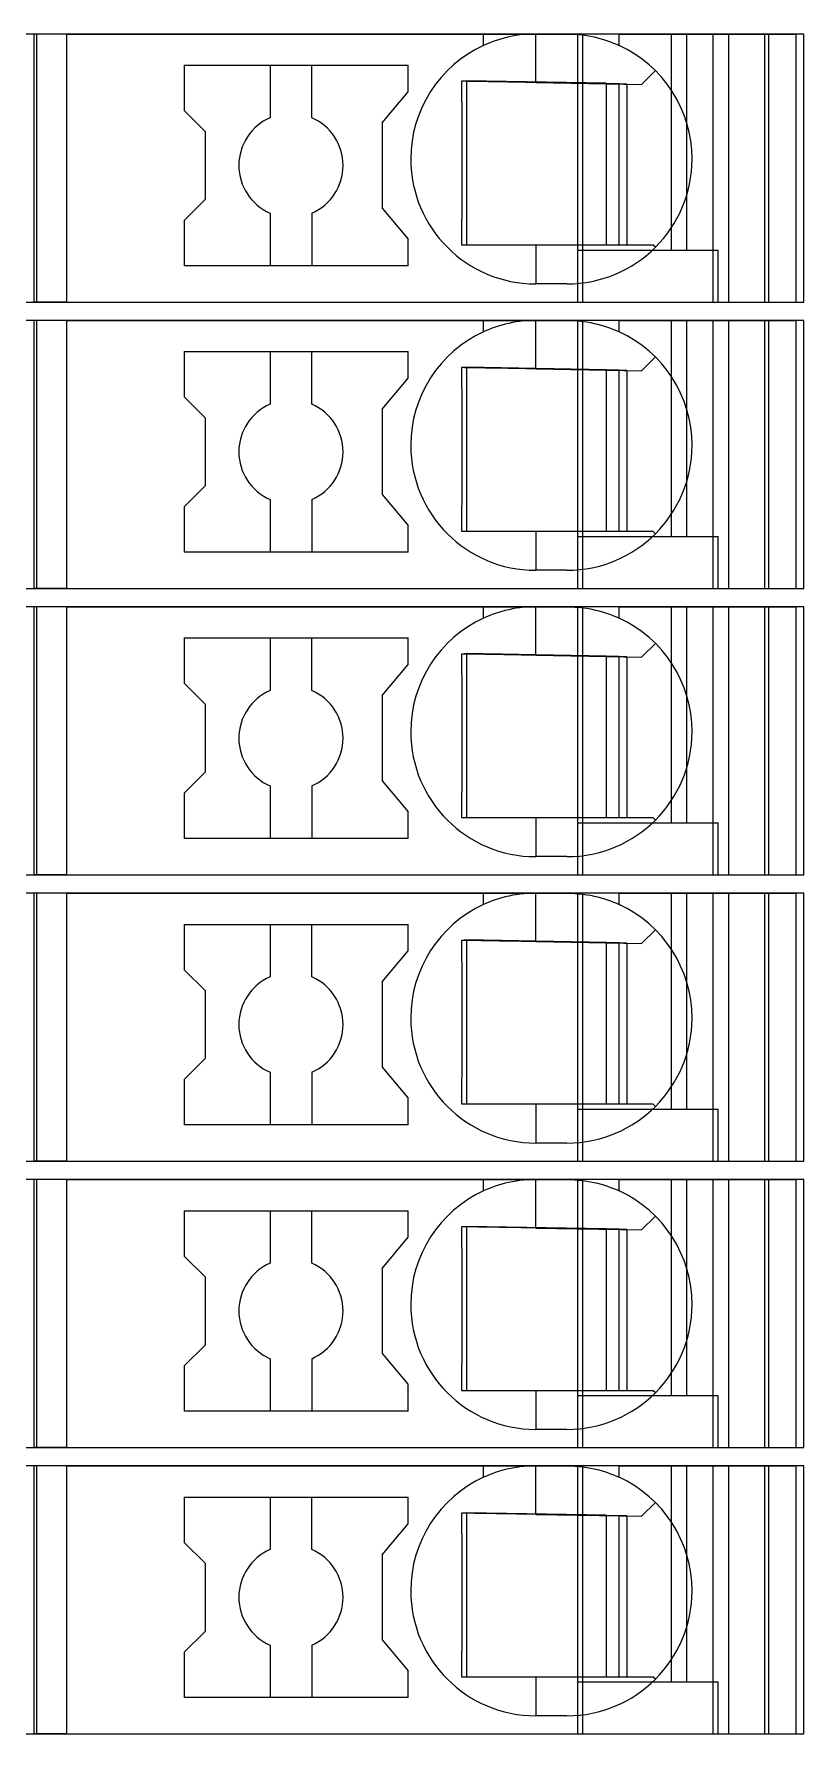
# Model space of a CAD drawing. Header units: millimetres. Extents: x 0 to 1680, y 0 to 1188.
# Drawn here: x 894.37 to 909.15, y 335.85 to 368.5 of the extents above; entities that cross this region are included whole.
import ezdxf
from ezdxf.enums import TextEntityAlignment as Align

# ---------------------------------------------------------------- set-up
doc = ezdxf.new("R2010")
doc.units = ezdxf.units.MM
for name, color, linetype, lineweight in [('EPLAN309', 5, 'Continuous', 5), ('EPLAN493', 5, 'Continuous', 5), ('MAIN-1', 7, 'Continuous', 5), ('MAIN-2', 7, 'Continuous', 5)]:
    doc.layers.add(name, color=color, linetype=linetype, lineweight=lineweight)
doc.styles.add('Tahoma', font='')
doc.styles.get('Tahoma').set_extended_font_data('Tahoma')

# ---------------------------------------------------------------- blocks, each defined once
blk = doc.blocks.new('EPLSYM_LibrarySPECIAL_Symbol12_Variant0_Placement8_6')
at = {"layer": 'EPLAN309', "lineweight": 13, "ltscale": 16}
blk.add_lwpolyline([(0, -5.15), (68.15, -5.15), (68.15, 0), (0, 0)], close=True, dxfattribs=at)
at = {"layer": 'EPLAN493', "color": 5, "style": 'Tahoma'}
blk.add_attdef('17_20450', text='', height=2.3478, dxfattribs=at).set_placement((0, -21.83478), align=Align.MIDDLE_RIGHT)
blk = doc.blocks.new('EPLSYM_LibrarySPECIAL_Symbol12_Variant0_Placement8_7')
at = {"layer": 'EPLAN309', "lineweight": 13, "ltscale": 16}
blk.add_lwpolyline([(0, -5.15), (68.15, -5.15), (68.15, 0), (0, 0)], close=True, dxfattribs=at)
at = {"layer": 'EPLAN493', "color": 5, "style": 'Tahoma'}
blk.add_attdef('17_20450', text='', height=2.3478, dxfattribs=at).set_placement((0, -21.83478), align=Align.MIDDLE_RIGHT)
blk = doc.blocks.new('EPLSYM_LibrarySPECIAL_Symbol12_Variant0_Placement8_8')
at = {"layer": 'EPLAN309', "lineweight": 13, "ltscale": 16}
blk.add_lwpolyline([(0, -5.15), (68.15, -5.15), (68.15, 0), (0, 0)], close=True, dxfattribs=at)
at = {"layer": 'EPLAN493', "color": 5, "style": 'Tahoma'}
blk.add_attdef('17_20450', text='', height=2.3478, dxfattribs=at).set_placement((0, -21.83478), align=Align.MIDDLE_RIGHT)
blk = doc.blocks.new('EPLSYM_LibrarySPECIAL_Symbol12_Variant0_Placement8_9')
at = {"layer": 'EPLAN309', "lineweight": 13, "ltscale": 16}
blk.add_lwpolyline([(0, -5.15), (68.15, -5.15), (68.15, 0), (0, 0)], close=True, dxfattribs=at)
at = {"layer": 'EPLAN493', "color": 5, "style": 'Tahoma'}
blk.add_attdef('17_20450', text='', height=2.3478, dxfattribs=at).set_placement((0, -21.83478), align=Align.MIDDLE_RIGHT)
blk = doc.blocks.new('EPLSYM_LibrarySPECIAL_Symbol12_Variant0_Placement8_10')
at = {"layer": 'EPLAN309', "lineweight": 13, "ltscale": 16}
blk.add_lwpolyline([(0, -5.15), (68.15, -5.15), (68.15, 0), (0, 0)], close=True, dxfattribs=at)
at = {"layer": 'EPLAN493', "color": 5, "style": 'Tahoma'}
blk.add_attdef('17_20450', text='', height=2.3478, dxfattribs=at).set_placement((0, -21.83478), align=Align.MIDDLE_RIGHT)
blk = doc.blocks.new('EPLSYM_LibrarySPECIAL_Symbol12_Variant0_Placement8_11')
at = {"layer": 'EPLAN309', "lineweight": 13, "ltscale": 16}
blk.add_lwpolyline([(0, -5.15), (68.15, -5.15), (68.15, 0), (0, 0)], close=True, dxfattribs=at)
at = {"layer": 'EPLAN493', "color": 5, "style": 'Tahoma'}
blk.add_attdef('17_20450', text='', height=2.3478, dxfattribs=at).set_placement((0, -21.83478), align=Align.MIDDLE_RIGHT)

msp = doc.modelspace()

# ---------------------------------------------------------------- linework, layer by layer
at = {"layer": 'MAIN-1'}
for p, q in [((895, 368.5), (894.367, 368.5)), ((894.367, 363.35), (894.367, 368.5)), ((895, 368.5), (903, 368.5)), ((895, 363.35), (895, 368.5)), ((903, 368.5), (904, 368.5)), ((903, 368.282), (903, 368.5)), ((903.052, 368.305), (903, 368.282)), ((903.106, 368.327), (903.052, 368.305)), ((903.163, 368.349), (903.106, 368.327)), ((903.222, 368.37), (903.163, 368.349)), ((903.283, 368.39), (903.222, 368.37)), ((903.347, 368.409), (903.283, 368.39)), ((903.413, 368.427), (903.347, 368.409)), ((903.481, 368.443), (903.413, 368.427)), ((903.551, 368.458), (903.481, 368.443)), ((903.622, 368.47), (903.551, 368.458)), ((903.696, 368.481), (903.622, 368.47)), ((903.771, 368.489), (903.696, 368.481)), ((903.847, 368.495), (903.771, 368.489)), ((903.923, 368.499), (903.847, 368.495)), ((904, 368.5), (903.923, 368.499)), ((904, 367.568), (904, 368.5)), ((904, 368.5), (904.6, 368.5)), ((904.6, 368.5), (904.677, 368.499)), ((905.6, 368.5), (904.6, 368.5)), ((904.677, 368.499), (904.753, 368.495)), ((904.753, 368.495), (904.829, 368.489)), ((904.829, 368.489), (904.904, 368.481)), ((904.904, 368.481), (904.978, 368.47)), ((904.978, 368.47), (905.049, 368.458)), ((905.049, 368.458), (905.119, 368.443)), ((905.119, 368.443), (905.187, 368.427)), ((905.187, 368.427), (905.253, 368.409)), ((905.253, 368.409), (905.317, 368.39)), ((905.317, 368.39), (905.378, 368.37)), ((905.378, 368.37), (905.437, 368.349)), ((905.437, 368.349), (905.494, 368.327)), ((905.494, 368.327), (905.548, 368.305)), ((905.548, 368.305), (905.6, 368.282)), ((905.6, 368.5), (909, 368.5)), ((905.6, 368.282), (905.6, 368.5)), ((909, 363.35), (909, 368.5)), ((897.25, 367.9), (897.25, 367.029)), ((897.25, 367.9), (901.55, 367.9)), ((898.9, 367.9), (898.9, 366.892)), ((899.7, 366.892), (899.7, 367.9)), ((901.55, 367.389), (901.55, 367.9)), ((906.033, 367.533), (906.297, 367.797)), ((901.05, 366.793), (901.55, 367.389)), ((902.574, 367.592), (902.574, 367.522)), ((902.635, 367.591), (902.574, 367.592)), ((902.574, 367.522), (902.575, 367.45)), ((902.575, 367.45), (902.576, 367.377)), ((902.576, 367.377), (902.577, 367.303)), ((902.696, 367.59), (902.635, 367.591)), ((902.671, 367.591), (902.671, 364.45)), ((902.759, 367.589), (902.696, 367.59)), ((902.822, 367.588), (902.759, 367.589)), ((902.887, 367.587), (902.822, 367.588)), ((902.953, 367.586), (902.887, 367.587)), ((903.021, 367.585), (902.953, 367.586)), ((903.09, 367.584), (903.021, 367.585)), ((903.16, 367.582), (903.09, 367.584)), ((903.233, 367.581), (903.16, 367.582)), ((903.307, 367.58), (903.233, 367.581)), ((903.385, 367.579), (903.307, 367.58)), ((903.464, 367.577), (903.385, 367.579)), ((903.547, 367.576), (903.464, 367.577)), ((903.632, 367.575), (903.547, 367.576)), ((903.72, 367.573), (903.632, 367.575)), ((903.812, 367.571), (903.72, 367.573)), ((903.905, 367.57), (903.812, 367.571)), ((904, 367.568), (903.905, 367.57)), ((904, 367.568), (906.033, 367.533)), ((905.35, 367.545), (905.35, 364.45)), ((905.6, 364.45), (905.6, 367.54)), ((905.75, 367.538), (905.75, 364.45)), ((897.65, 366.629), (897.25, 367.029)), ((902.577, 367.303), (902.577, 367.227)), ((902.577, 367.227), (902.578, 367.149)), ((902.578, 367.149), (902.579, 367.07)), ((902.579, 367.07), (902.58, 366.988)), ((902.58, 366.988), (902.58, 366.904)), ((901.05, 366.793), (901.05, 365.157)), ((902.58, 366.904), (902.581, 366.817)), ((902.581, 366.817), (902.581, 366.726)), ((902.581, 366.726), (902.582, 366.632)), ((897.65, 366.629), (897.65, 365.321)), ((902.582, 366.632), (902.582, 366.534)), ((902.582, 366.534), (902.583, 366.431)), ((902.583, 366.431), (902.583, 366.324)), ((902.583, 366.324), (902.583, 366.213)), ((902.583, 366.213), (902.583, 366.1)), ((902.583, 366.1), (902.583, 365.979)), ((902.583, 365.747), (902.582, 365.638)), ((902.583, 365.979), (902.583, 365.861)), ((902.583, 365.861), (902.583, 365.747)), ((902.582, 365.534), (902.581, 365.434)), ((902.581, 365.434), (902.581, 365.339)), ((902.582, 365.638), (902.582, 365.534)), ((897.65, 365.321), (897.25, 364.921)), ((898.9, 365.058), (898.9, 364.05)), ((899.7, 365.058), (899.7, 364.05)), ((901.05, 365.157), (901.55, 364.561)), ((902.579, 365.159), (902.578, 365.073)), ((902.578, 365.073), (902.578, 364.99)), ((902.58, 365.248), (902.579, 365.159)), ((902.581, 365.339), (902.58, 365.248)), ((897.25, 364.921), (897.25, 364.05)), ((902.575, 364.75), (902.574, 364.674)), ((902.576, 364.829), (902.575, 364.75)), ((902.577, 364.908), (902.576, 364.829)), ((902.578, 364.99), (902.577, 364.908)), ((901.55, 364.05), (901.55, 364.561)), ((902.573, 364.524), (902.572, 364.45)), ((902.572, 364.45), (902.633, 364.45)), ((902.574, 364.598), (902.573, 364.524)), ((902.574, 364.674), (902.574, 364.598)), ((902.633, 364.45), (902.695, 364.45)), ((902.695, 364.45), (902.759, 364.45)), ((902.759, 364.45), (902.823, 364.45)), ((902.823, 364.45), (902.889, 364.45)), ((902.889, 364.45), (902.955, 364.45)), ((902.955, 364.45), (903.024, 364.45)), ((903.024, 364.45), (903.093, 364.45)), ((903.093, 364.45), (903.165, 364.45)), ((903.165, 364.45), (903.239, 364.45)), ((903.239, 364.45), (903.314, 364.45)), ((903.314, 364.45), (903.392, 364.45)), ((903.392, 364.45), (903.472, 364.45)), ((903.472, 364.45), (903.555, 364.45)), ((903.555, 364.45), (903.64, 364.45)), ((903.64, 364.45), (903.727, 364.45)), ((903.727, 364.45), (903.817, 364.45)), ((903.817, 364.45), (903.908, 364.45)), ((903.908, 364.45), (904, 364.45)), ((904, 364.45), (904, 363.7)), ((904, 364.45), (906.25, 364.45)), ((906.297, 364.403), (906.25, 364.45)), ((901.55, 364.05), (897.25, 364.05)), ((904.6, 363.7), (904, 363.7)), ((895, 363.35), (894.367, 363.35)), ((895, 363.35), (909, 363.35)), ((907.5, 363.35), (907.5, 363.35)), ((895, 363), (894.367, 363)), ((894.367, 357.85), (894.367, 363)), ((895, 363), (903, 363)), ((895, 357.85), (895, 363)), ((903, 363), (904, 363)), ((903, 362.782), (903, 363)), ((903.052, 362.805), (903, 362.782)), ((903.106, 362.827), (903.052, 362.805)), ((903.163, 362.849), (903.106, 362.827)), ((903.222, 362.87), (903.163, 362.849)), ((903.283, 362.89), (903.222, 362.87)), ((903.347, 362.909), (903.283, 362.89)), ((903.413, 362.927), (903.347, 362.909)), ((903.481, 362.943), (903.413, 362.927)), ((903.551, 362.958), (903.481, 362.943)), ((903.622, 362.97), (903.551, 362.958)), ((903.696, 362.981), (903.622, 362.97)), ((903.771, 362.989), (903.696, 362.981)), ((903.847, 362.995), (903.771, 362.989)), ((903.923, 362.999), (903.847, 362.995)), ((904, 363), (903.923, 362.999)), ((904, 362.068), (904, 363)), ((904, 363), (904.6, 363)), ((904.6, 363), (904.677, 362.999)), ((905.6, 363), (904.6, 363)), ((904.677, 362.999), (904.753, 362.995)), ((904.753, 362.995), (904.829, 362.989)), ((904.829, 362.989), (904.904, 362.981)), ((904.904, 362.981), (904.978, 362.97)), ((904.978, 362.97), (905.049, 362.958)), ((905.049, 362.958), (905.119, 362.943)), ((905.119, 362.943), (905.187, 362.927)), ((905.187, 362.927), (905.253, 362.909)), ((905.253, 362.909), (905.317, 362.89)), ((905.317, 362.89), (905.378, 362.87)), ((905.378, 362.87), (905.437, 362.849)), ((905.437, 362.849), (905.494, 362.827)), ((905.494, 362.827), (905.548, 362.805)), ((905.548, 362.805), (905.6, 362.782)), ((905.6, 363), (909, 363)), ((905.6, 362.782), (905.6, 363)), ((909, 357.85), (909, 363)), ((897.25, 362.4), (897.25, 361.529)), ((897.25, 362.4), (901.55, 362.4)), ((898.9, 362.4), (898.9, 361.392)), ((899.7, 361.392), (899.7, 362.4)), ((901.55, 361.889), (901.55, 362.4)), ((902.574, 362.092), (902.574, 362.022)), ((902.635, 362.091), (902.574, 362.092)), ((902.696, 362.09), (902.635, 362.091)), ((902.671, 362.091), (902.671, 358.95)), ((902.759, 362.089), (902.696, 362.09)), ((902.822, 362.088), (902.759, 362.089)), ((906.033, 362.033), (906.297, 362.297)), ((901.05, 361.293), (901.55, 361.889)), ((902.574, 362.022), (902.575, 361.95)), ((902.575, 361.95), (902.576, 361.877)), ((902.576, 361.877), (902.577, 361.803)), ((902.577, 361.803), (902.577, 361.727)), ((902.887, 362.087), (902.822, 362.088)), ((902.953, 362.086), (902.887, 362.087)), ((903.021, 362.085), (902.953, 362.086)), ((903.09, 362.084), (903.021, 362.085)), ((903.16, 362.082), (903.09, 362.084)), ((903.233, 362.081), (903.16, 362.082)), ((903.307, 362.08), (903.233, 362.081)), ((903.385, 362.079), (903.307, 362.08)), ((903.464, 362.077), (903.385, 362.079)), ((903.547, 362.076), (903.464, 362.077)), ((903.632, 362.075), (903.547, 362.076)), ((903.72, 362.073), (903.632, 362.075)), ((903.812, 362.071), (903.72, 362.073)), ((903.905, 362.07), (903.812, 362.071)), ((904, 362.068), (903.905, 362.07)), ((904, 362.068), (906.033, 362.033)), ((905.35, 362.045), (905.35, 358.95)), ((905.6, 358.95), (905.6, 362.04)), ((905.75, 362.038), (905.75, 358.95)), ((897.65, 361.129), (897.25, 361.529)), ((902.577, 361.727), (902.578, 361.649)), ((902.578, 361.649), (902.579, 361.57)), ((902.579, 361.57), (902.58, 361.488)), ((902.58, 361.488), (902.58, 361.404)), ((897.65, 361.129), (897.65, 359.821)), ((901.05, 361.293), (901.05, 359.657)), ((902.58, 361.404), (902.581, 361.317)), ((902.581, 361.317), (902.581, 361.226)), ((902.581, 361.226), (902.582, 361.132)), ((902.582, 361.132), (902.582, 361.034)), ((902.582, 361.034), (902.583, 360.931)), ((902.583, 360.931), (902.583, 360.824)), ((902.583, 360.824), (902.583, 360.713)), ((902.583, 360.713), (902.583, 360.6)), ((902.583, 360.6), (902.583, 360.479)), ((902.583, 360.479), (902.583, 360.361)), ((902.583, 360.247), (902.582, 360.138)), ((902.582, 360.138), (902.582, 360.034)), ((902.583, 360.361), (902.583, 360.247)), ((897.65, 359.821), (897.25, 359.421)), ((902.581, 359.839), (902.58, 359.748)), ((902.582, 360.034), (902.581, 359.934)), ((902.581, 359.934), (902.581, 359.839)), ((898.9, 359.558), (898.9, 358.55)), ((899.7, 359.558), (899.7, 358.55)), ((901.05, 359.657), (901.55, 359.061)), ((902.578, 359.49), (902.577, 359.408)), ((902.579, 359.659), (902.578, 359.573)), ((902.578, 359.573), (902.578, 359.49)), ((902.58, 359.748), (902.579, 359.659)), ((897.25, 359.421), (897.25, 358.55)), ((902.575, 359.25), (902.574, 359.174)), ((902.574, 359.174), (902.574, 359.098)), ((902.576, 359.329), (902.575, 359.25)), ((902.577, 359.408), (902.576, 359.329)), ((901.55, 358.55), (901.55, 359.061)), ((902.573, 359.024), (902.572, 358.95)), ((902.572, 358.95), (902.633, 358.95)), ((902.574, 359.098), (902.573, 359.024)), ((902.633, 358.95), (902.695, 358.95)), ((902.695, 358.95), (902.759, 358.95)), ((902.759, 358.95), (902.823, 358.95)), ((902.823, 358.95), (902.889, 358.95)), ((902.889, 358.95), (902.955, 358.95)), ((902.955, 358.95), (903.024, 358.95)), ((903.024, 358.95), (903.093, 358.95)), ((903.093, 358.95), (903.165, 358.95)), ((903.165, 358.95), (903.239, 358.95)), ((903.239, 358.95), (903.314, 358.95)), ((903.314, 358.95), (903.392, 358.95)), ((903.392, 358.95), (903.472, 358.95)), ((903.472, 358.95), (903.555, 358.95)), ((903.555, 358.95), (903.64, 358.95)), ((903.64, 358.95), (903.727, 358.95)), ((903.727, 358.95), (903.817, 358.95)), ((903.817, 358.95), (903.908, 358.95)), ((903.908, 358.95), (904, 358.95)), ((904, 358.95), (904, 358.2)), ((904, 358.95), (906.25, 358.95)), ((906.297, 358.903), (906.25, 358.95)), ((901.55, 358.55), (897.25, 358.55)), ((904.6, 358.2), (904, 358.2)), ((895, 357.85), (894.367, 357.85)), ((895, 357.85), (909, 357.85)), ((907.5, 357.85), (907.5, 357.85)), ((895, 357.5), (894.367, 357.5)), ((894.367, 352.35), (894.367, 357.5)), ((895, 357.5), (903, 357.5)), ((895, 352.35), (895, 357.5)), ((903, 357.5), (904, 357.5)), ((903, 357.282), (903, 357.5)), ((903.052, 357.305), (903, 357.282)), ((903.106, 357.327), (903.052, 357.305)), ((903.163, 357.349), (903.106, 357.327)), ((903.222, 357.37), (903.163, 357.349)), ((903.283, 357.39), (903.222, 357.37)), ((903.347, 357.409), (903.283, 357.39)), ((903.413, 357.427), (903.347, 357.409)), ((903.481, 357.443), (903.413, 357.427)), ((903.551, 357.458), (903.481, 357.443)), ((903.622, 357.47), (903.551, 357.458)), ((903.696, 357.481), (903.622, 357.47)), ((903.771, 357.489), (903.696, 357.481)), ((903.847, 357.495), (903.771, 357.489)), ((903.923, 357.499), (903.847, 357.495)), ((904, 357.5), (903.923, 357.499)), ((904, 356.568), (904, 357.5)), ((904, 357.5), (904.6, 357.5)), ((904.6, 357.5), (904.677, 357.499)), ((905.6, 357.5), (904.6, 357.5)), ((904.677, 357.499), (904.753, 357.495)), ((904.753, 357.495), (904.829, 357.489)), ((904.829, 357.489), (904.904, 357.481)), ((904.904, 357.481), (904.978, 357.47)), ((904.978, 357.47), (905.049, 357.458)), ((905.049, 357.458), (905.119, 357.443)), ((905.119, 357.443), (905.187, 357.427)), ((905.187, 357.427), (905.253, 357.409)), ((905.253, 357.409), (905.317, 357.39)), ((905.317, 357.39), (905.378, 357.37)), ((905.378, 357.37), (905.437, 357.349)), ((905.437, 357.349), (905.494, 357.327)), ((905.494, 357.327), (905.548, 357.305)), ((905.548, 357.305), (905.6, 357.282)), ((905.6, 357.5), (909, 357.5)), ((905.6, 357.282), (905.6, 357.5)), ((909, 352.35), (909, 357.5)), ((897.25, 356.9), (897.25, 356.029)), ((897.25, 356.9), (901.55, 356.9)), ((898.9, 356.9), (898.9, 355.892)), ((899.7, 355.892), (899.7, 356.9)), ((901.55, 356.389), (901.55, 356.9)), ((902.574, 356.592), (902.574, 356.522)), ((902.635, 356.591), (902.574, 356.592)), ((902.696, 356.59), (902.635, 356.591)), ((902.671, 356.591), (902.671, 353.45)), ((902.759, 356.589), (902.696, 356.59)), ((902.822, 356.588), (902.759, 356.589)), ((902.887, 356.587), (902.822, 356.588)), ((902.953, 356.586), (902.887, 356.587)), ((903.021, 356.585), (902.953, 356.586)), ((903.09, 356.584), (903.021, 356.585)), ((903.16, 356.582), (903.09, 356.584)), ((903.233, 356.581), (903.16, 356.582)), ((903.307, 356.58), (903.233, 356.581)), ((903.385, 356.579), (903.307, 356.58)), ((903.464, 356.577), (903.385, 356.579)), ((903.547, 356.576), (903.464, 356.577)), ((903.632, 356.575), (903.547, 356.576)), ((903.72, 356.573), (903.632, 356.575)), ((903.812, 356.571), (903.72, 356.573)), ((903.905, 356.57), (903.812, 356.571)), ((904, 356.568), (903.905, 356.57)), ((904, 356.568), (906.033, 356.533)), ((905.35, 356.545), (905.35, 353.45)), ((905.6, 353.45), (905.6, 356.54)), ((906.033, 356.533), (906.297, 356.797)), ((901.05, 355.793), (901.55, 356.389)), ((902.574, 356.522), (902.575, 356.45)), ((902.575, 356.45), (902.576, 356.377)), ((902.576, 356.377), (902.577, 356.303)), ((902.577, 356.303), (902.577, 356.227)), ((902.577, 356.227), (902.578, 356.149)), ((905.75, 356.538), (905.75, 353.45)), ((897.65, 355.629), (897.25, 356.029)), ((902.578, 356.149), (902.579, 356.07)), ((902.579, 356.07), (902.58, 355.988)), ((902.58, 355.988), (902.58, 355.904)), ((902.58, 355.904), (902.581, 355.817)), ((897.65, 355.629), (897.65, 354.321)), ((901.05, 355.793), (901.05, 354.157)), ((902.581, 355.817), (902.581, 355.726)), ((902.581, 355.726), (902.582, 355.632)), ((902.582, 355.632), (902.582, 355.534)), ((902.582, 355.534), (902.583, 355.431)), ((902.583, 355.431), (902.583, 355.324)), ((902.583, 355.324), (902.583, 355.213)), ((902.583, 355.213), (902.583, 355.1)), ((902.583, 355.1), (902.583, 354.979)), ((902.583, 354.979), (902.583, 354.861)), ((902.583, 354.747), (902.582, 354.638)), ((902.582, 354.638), (902.582, 354.534)), ((902.583, 354.861), (902.583, 354.747)), ((897.65, 354.321), (897.25, 353.921)), ((902.581, 354.339), (902.58, 354.248)), ((902.582, 354.534), (902.581, 354.434)), ((902.581, 354.434), (902.581, 354.339)), ((898.9, 354.058), (898.9, 353.05)), ((899.7, 354.058), (899.7, 353.05)), ((901.05, 354.157), (901.55, 353.561)), ((902.578, 353.99), (902.577, 353.908)), ((902.579, 354.159), (902.578, 354.073)), ((902.578, 354.073), (902.578, 353.99)), ((902.58, 354.248), (902.579, 354.159)), ((897.25, 353.921), (897.25, 353.05)), ((902.575, 353.75), (902.574, 353.674)), ((902.574, 353.674), (902.574, 353.598)), ((902.576, 353.829), (902.575, 353.75)), ((902.577, 353.908), (902.576, 353.829)), ((901.55, 353.05), (901.55, 353.561)), ((902.573, 353.524), (902.572, 353.45)), ((902.572, 353.45), (902.633, 353.45)), ((902.574, 353.598), (902.573, 353.524)), ((902.633, 353.45), (902.695, 353.45)), ((902.695, 353.45), (902.759, 353.45)), ((902.759, 353.45), (902.823, 353.45)), ((902.823, 353.45), (902.889, 353.45)), ((902.889, 353.45), (902.955, 353.45)), ((902.955, 353.45), (903.024, 353.45)), ((903.024, 353.45), (903.093, 353.45)), ((903.093, 353.45), (903.165, 353.45)), ((903.165, 353.45), (903.239, 353.45)), ((903.239, 353.45), (903.314, 353.45)), ((903.314, 353.45), (903.392, 353.45)), ((903.392, 353.45), (903.472, 353.45)), ((903.472, 353.45), (903.555, 353.45)), ((903.555, 353.45), (903.64, 353.45)), ((903.64, 353.45), (903.727, 353.45)), ((903.727, 353.45), (903.817, 353.45)), ((903.817, 353.45), (903.908, 353.45)), ((903.908, 353.45), (904, 353.45)), ((904, 353.45), (904, 352.7)), ((904, 353.45), (906.25, 353.45)), ((906.297, 353.403), (906.25, 353.45)), ((901.55, 353.05), (897.25, 353.05)), ((904.6, 352.7), (904, 352.7)), ((895, 352.35), (894.367, 352.35)), ((895, 352.35), (909, 352.35)), ((907.5, 352.35), (907.5, 352.35)), ((895, 352), (894.367, 352)), ((894.367, 346.85), (894.367, 352)), ((895, 352), (903, 352)), ((895, 346.85), (895, 352)), ((903, 352), (904, 352)), ((903, 351.782), (903, 352)), ((903.622, 351.97), (903.551, 351.958)), ((903.696, 351.981), (903.622, 351.97)), ((903.771, 351.989), (903.696, 351.981)), ((903.847, 351.995), (903.771, 351.989)), ((903.923, 351.999), (903.847, 351.995)), ((904, 352), (903.923, 351.999)), ((904, 351.068), (904, 352)), ((904, 352), (904.6, 352)), ((904.6, 352), (904.677, 351.999)), ((905.6, 352), (904.6, 352)), ((904.677, 351.999), (904.753, 351.995)), ((904.753, 351.995), (904.829, 351.989)), ((904.829, 351.989), (904.904, 351.981)), ((904.904, 351.981), (904.978, 351.97)), ((904.978, 351.97), (905.049, 351.958)), ((905.6, 352), (909, 352)), ((905.6, 351.782), (905.6, 352)), ((909, 346.85), (909, 352)), ((903.052, 351.805), (903, 351.782)), ((903.106, 351.827), (903.052, 351.805)), ((903.163, 351.849), (903.106, 351.827)), ((903.222, 351.87), (903.163, 351.849)), ((903.283, 351.89), (903.222, 351.87)), ((903.347, 351.909), (903.283, 351.89)), ((903.413, 351.927), (903.347, 351.909)), ((903.481, 351.943), (903.413, 351.927)), ((903.551, 351.958), (903.481, 351.943)), ((905.049, 351.958), (905.119, 351.943)), ((905.119, 351.943), (905.187, 351.927)), ((905.187, 351.927), (905.253, 351.909)), ((905.253, 351.909), (905.317, 351.89)), ((905.317, 351.89), (905.378, 351.87)), ((905.378, 351.87), (905.437, 351.849)), ((905.437, 351.849), (905.494, 351.827)), ((905.494, 351.827), (905.548, 351.805)), ((905.548, 351.805), (905.6, 351.782)), ((897.25, 351.4), (897.25, 350.529)), ((897.25, 351.4), (901.55, 351.4)), ((898.9, 351.4), (898.9, 350.392)), ((899.7, 350.392), (899.7, 351.4)), ((901.55, 350.889), (901.55, 351.4)), ((902.574, 351.092), (902.574, 351.022)), ((902.635, 351.091), (902.574, 351.092)), ((902.574, 351.022), (902.575, 350.95)), ((902.696, 351.09), (902.635, 351.091)), ((902.671, 351.091), (902.671, 347.95)), ((902.759, 351.089), (902.696, 351.09)), ((902.822, 351.088), (902.759, 351.089)), ((902.887, 351.087), (902.822, 351.088)), ((902.953, 351.086), (902.887, 351.087)), ((903.021, 351.085), (902.953, 351.086)), ((903.09, 351.084), (903.021, 351.085)), ((903.16, 351.082), (903.09, 351.084)), ((903.233, 351.081), (903.16, 351.082)), ((903.307, 351.08), (903.233, 351.081)), ((903.385, 351.079), (903.307, 351.08)), ((903.464, 351.077), (903.385, 351.079)), ((903.547, 351.076), (903.464, 351.077)), ((903.632, 351.075), (903.547, 351.076)), ((903.72, 351.073), (903.632, 351.075)), ((903.812, 351.071), (903.72, 351.073)), ((903.905, 351.07), (903.812, 351.071)), ((904, 351.068), (903.905, 351.07)), ((904, 351.068), (906.033, 351.033)), ((905.35, 351.045), (905.35, 347.95)), ((905.6, 347.95), (905.6, 351.04)), ((905.75, 351.038), (905.75, 347.95)), ((906.033, 351.033), (906.297, 351.297)), ((901.05, 350.293), (901.55, 350.889)), ((902.575, 350.95), (902.576, 350.877)), ((902.576, 350.877), (902.577, 350.803)), ((902.577, 350.803), (902.577, 350.727)), ((902.577, 350.727), (902.578, 350.649)), ((897.65, 350.129), (897.25, 350.529)), ((902.578, 350.649), (902.579, 350.57)), ((902.579, 350.57), (902.58, 350.488)), ((902.58, 350.488), (902.58, 350.404)), ((902.58, 350.404), (902.581, 350.317)), ((897.65, 350.129), (897.65, 348.821)), ((901.05, 350.293), (901.05, 348.657)), ((902.581, 350.317), (902.581, 350.226)), ((902.581, 350.226), (902.582, 350.132)), ((902.582, 350.132), (902.582, 350.034)), ((902.582, 350.034), (902.583, 349.931)), ((902.583, 349.931), (902.583, 349.824)), ((902.583, 349.824), (902.583, 349.713)), ((902.583, 349.713), (902.583, 349.6)), ((902.583, 349.6), (902.583, 349.479)), ((902.583, 349.479), (902.583, 349.361)), ((902.583, 349.361), (902.583, 349.247)), ((902.582, 349.034), (902.581, 348.934)), ((902.583, 349.247), (902.582, 349.138)), ((902.582, 349.138), (902.582, 349.034)), ((897.65, 348.821), (897.25, 348.421)), ((902.58, 348.748), (902.579, 348.659)), ((902.581, 348.839), (902.58, 348.748)), ((902.581, 348.934), (902.581, 348.839)), ((897.25, 348.421), (897.25, 347.55)), ((898.9, 348.558), (898.9, 347.55)), ((899.7, 348.558), (899.7, 347.55)), ((901.05, 348.657), (901.55, 348.061)), ((902.577, 348.408), (902.576, 348.329)), ((902.578, 348.49), (902.577, 348.408)), ((902.579, 348.659), (902.578, 348.573)), ((902.578, 348.573), (902.578, 348.49)), ((901.55, 347.55), (901.55, 348.061)), ((902.574, 348.098), (902.573, 348.024)), ((902.575, 348.25), (902.574, 348.174)), ((902.574, 348.174), (902.574, 348.098)), ((902.576, 348.329), (902.575, 348.25)), ((902.573, 348.024), (902.572, 347.95)), ((902.572, 347.95), (902.633, 347.95)), ((902.633, 347.95), (902.695, 347.95)), ((902.695, 347.95), (902.759, 347.95)), ((902.759, 347.95), (902.823, 347.95)), ((902.823, 347.95), (902.889, 347.95)), ((902.889, 347.95), (902.955, 347.95)), ((902.955, 347.95), (903.024, 347.95)), ((903.024, 347.95), (903.093, 347.95)), ((903.093, 347.95), (903.165, 347.95)), ((903.165, 347.95), (903.239, 347.95)), ((903.239, 347.95), (903.314, 347.95)), ((903.314, 347.95), (903.392, 347.95)), ((903.392, 347.95), (903.472, 347.95)), ((903.472, 347.95), (903.555, 347.95)), ((903.555, 347.95), (903.64, 347.95)), ((903.64, 347.95), (903.727, 347.95)), ((903.727, 347.95), (903.817, 347.95)), ((903.817, 347.95), (903.908, 347.95)), ((903.908, 347.95), (904, 347.95)), ((904, 347.95), (904, 347.2)), ((904, 347.95), (906.25, 347.95)), ((906.297, 347.903), (906.25, 347.95)), ((901.55, 347.55), (897.25, 347.55)), ((904.6, 347.2), (904, 347.2)), ((895, 346.85), (894.367, 346.85)), ((895, 346.85), (909, 346.85)), ((907.5, 346.85), (907.5, 346.85)), ((895, 346.5), (894.367, 346.5)), ((894.367, 341.35), (894.367, 346.5)), ((895, 346.5), (903, 346.5)), ((895, 341.35), (895, 346.5)), ((903, 346.5), (904, 346.5)), ((903, 346.282), (903, 346.5)), ((903.413, 346.427), (903.347, 346.409)), ((903.481, 346.443), (903.413, 346.427)), ((903.551, 346.458), (903.481, 346.443)), ((903.622, 346.47), (903.551, 346.458)), ((903.696, 346.481), (903.622, 346.47)), ((903.771, 346.489), (903.696, 346.481)), ((903.847, 346.495), (903.771, 346.489)), ((903.923, 346.499), (903.847, 346.495)), ((904, 346.5), (903.923, 346.499)), ((904, 345.568), (904, 346.5)), ((904, 346.5), (904.6, 346.5)), ((904.6, 346.5), (904.677, 346.499)), ((905.6, 346.5), (904.6, 346.5)), ((904.677, 346.499), (904.753, 346.495)), ((904.753, 346.495), (904.829, 346.489)), ((904.829, 346.489), (904.904, 346.481)), ((904.904, 346.481), (904.978, 346.47)), ((904.978, 346.47), (905.049, 346.458)), ((905.049, 346.458), (905.119, 346.443)), ((905.119, 346.443), (905.187, 346.427)), ((905.187, 346.427), (905.253, 346.409)), ((905.6, 346.5), (909, 346.5)), ((905.6, 346.282), (905.6, 346.5)), ((909, 341.35), (909, 346.5)), ((903.052, 346.305), (903, 346.282)), ((903.106, 346.327), (903.052, 346.305)), ((903.163, 346.349), (903.106, 346.327)), ((903.222, 346.37), (903.163, 346.349)), ((903.283, 346.39), (903.222, 346.37)), ((903.347, 346.409), (903.283, 346.39)), ((905.253, 346.409), (905.317, 346.39)), ((905.317, 346.39), (905.378, 346.37)), ((905.378, 346.37), (905.437, 346.349)), ((905.437, 346.349), (905.494, 346.327)), ((905.494, 346.327), (905.548, 346.305)), ((905.548, 346.305), (905.6, 346.282)), ((897.25, 345.9), (897.25, 345.029)), ((897.25, 345.9), (901.55, 345.9)), ((898.9, 345.9), (898.9, 344.892)), ((899.7, 344.892), (899.7, 345.9)), ((901.55, 345.389), (901.55, 345.9)), ((906.033, 345.533), (906.297, 345.797)), ((902.574, 345.592), (902.574, 345.522)), ((902.635, 345.591), (902.574, 345.592)), ((902.574, 345.522), (902.575, 345.45)), ((902.575, 345.45), (902.576, 345.377)), ((902.696, 345.59), (902.635, 345.591)), ((902.671, 345.591), (902.671, 342.45)), ((902.759, 345.589), (902.696, 345.59)), ((902.822, 345.588), (902.759, 345.589)), ((902.887, 345.587), (902.822, 345.588)), ((902.953, 345.586), (902.887, 345.587)), ((903.021, 345.585), (902.953, 345.586)), ((903.09, 345.584), (903.021, 345.585)), ((903.16, 345.582), (903.09, 345.584)), ((903.233, 345.581), (903.16, 345.582)), ((903.307, 345.58), (903.233, 345.581)), ((903.385, 345.579), (903.307, 345.58)), ((903.464, 345.577), (903.385, 345.579)), ((903.547, 345.576), (903.464, 345.577)), ((903.632, 345.575), (903.547, 345.576)), ((903.72, 345.573), (903.632, 345.575)), ((903.812, 345.571), (903.72, 345.573)), ((903.905, 345.57), (903.812, 345.571)), ((904, 345.568), (903.905, 345.57)), ((904, 345.568), (906.033, 345.533)), ((905.35, 345.545), (905.35, 342.45)), ((905.6, 342.45), (905.6, 345.54)), ((905.75, 345.538), (905.75, 342.45)), ((901.05, 344.793), (901.55, 345.389)), ((902.576, 345.377), (902.577, 345.303)), ((902.577, 345.303), (902.577, 345.227)), ((902.577, 345.227), (902.578, 345.149)), ((902.578, 345.149), (902.579, 345.07)), ((897.65, 344.629), (897.25, 345.029)), ((901.05, 344.793), (901.05, 343.157)), ((902.579, 345.07), (902.58, 344.988)), ((902.58, 344.988), (902.58, 344.904)), ((902.58, 344.904), (902.581, 344.817)), ((902.581, 344.817), (902.581, 344.726)), ((897.65, 344.629), (897.65, 343.321)), ((902.581, 344.726), (902.582, 344.632)), ((902.582, 344.632), (902.582, 344.534)), ((902.582, 344.534), (902.583, 344.431)), ((902.583, 344.431), (902.583, 344.324)), ((902.583, 344.324), (902.583, 344.213)), ((902.583, 344.213), (902.583, 344.1)), ((902.583, 344.1), (902.583, 343.979)), ((902.583, 343.979), (902.583, 343.861)), ((902.583, 343.861), (902.583, 343.747)), ((902.582, 343.534), (902.581, 343.434)), ((902.583, 343.747), (902.582, 343.638)), ((902.582, 343.638), (902.582, 343.534)), ((897.65, 343.321), (897.25, 342.921)), ((901.05, 343.157), (901.55, 342.561)), ((902.579, 343.159), (902.578, 343.073)), ((902.58, 343.248), (902.579, 343.159)), ((902.581, 343.339), (902.58, 343.248)), ((902.581, 343.434), (902.581, 343.339)), ((897.25, 342.921), (897.25, 342.05)), ((898.9, 343.058), (898.9, 342.05)), ((899.7, 343.058), (899.7, 342.05)), ((902.576, 342.829), (902.575, 342.75)), ((902.577, 342.908), (902.576, 342.829)), ((902.578, 342.99), (902.577, 342.908)), ((902.578, 343.073), (902.578, 342.99)), ((901.55, 342.05), (901.55, 342.561)), ((902.573, 342.524), (902.572, 342.45)), ((902.574, 342.598), (902.573, 342.524)), ((902.575, 342.75), (902.574, 342.674)), ((902.574, 342.674), (902.574, 342.598)), ((902.572, 342.45), (902.633, 342.45)), ((902.633, 342.45), (902.695, 342.45)), ((902.695, 342.45), (902.759, 342.45)), ((902.759, 342.45), (902.823, 342.45)), ((902.823, 342.45), (902.889, 342.45)), ((902.889, 342.45), (902.955, 342.45)), ((902.955, 342.45), (903.024, 342.45)), ((903.024, 342.45), (903.093, 342.45)), ((903.093, 342.45), (903.165, 342.45)), ((903.165, 342.45), (903.239, 342.45)), ((903.239, 342.45), (903.314, 342.45)), ((903.314, 342.45), (903.392, 342.45)), ((903.392, 342.45), (903.472, 342.45)), ((903.472, 342.45), (903.555, 342.45)), ((903.555, 342.45), (903.64, 342.45)), ((903.64, 342.45), (903.727, 342.45)), ((903.727, 342.45), (903.817, 342.45)), ((903.817, 342.45), (903.908, 342.45)), ((903.908, 342.45), (904, 342.45)), ((904, 342.45), (904, 341.7)), ((904, 342.45), (906.25, 342.45)), ((906.297, 342.403), (906.25, 342.45)), ((901.55, 342.05), (897.25, 342.05)), ((904.6, 341.7), (904, 341.7)), ((895, 341.35), (894.367, 341.35)), ((895, 341.35), (909, 341.35)), ((907.5, 341.35), (907.5, 341.35)), ((895, 341), (894.367, 341)), ((894.367, 335.85), (894.367, 341)), ((895, 341), (903, 341)), ((895, 335.85), (895, 341)), ((903, 341), (904, 341)), ((903, 340.782), (903, 341)), ((903.222, 340.87), (903.163, 340.849)), ((903.283, 340.89), (903.222, 340.87)), ((903.347, 340.909), (903.283, 340.89)), ((903.413, 340.927), (903.347, 340.909)), ((903.481, 340.943), (903.413, 340.927)), ((903.551, 340.958), (903.481, 340.943)), ((903.622, 340.97), (903.551, 340.958)), ((903.696, 340.981), (903.622, 340.97)), ((903.771, 340.989), (903.696, 340.981)), ((903.847, 340.995), (903.771, 340.989)), ((903.923, 340.999), (903.847, 340.995)), ((904, 341), (903.923, 340.999)), ((904, 340.068), (904, 341)), ((904, 341), (904.6, 341)), ((904.6, 341), (904.677, 340.999)), ((905.6, 341), (904.6, 341)), ((904.677, 340.999), (904.753, 340.995)), ((904.753, 340.995), (904.829, 340.989)), ((904.829, 340.989), (904.904, 340.981)), ((904.904, 340.981), (904.978, 340.97)), ((904.978, 340.97), (905.049, 340.958)), ((905.049, 340.958), (905.119, 340.943)), ((905.119, 340.943), (905.187, 340.927)), ((905.187, 340.927), (905.253, 340.909)), ((905.253, 340.909), (905.317, 340.89)), ((905.317, 340.89), (905.378, 340.87)), ((905.378, 340.87), (905.437, 340.849)), ((905.6, 341), (909, 341)), ((905.6, 340.782), (905.6, 341)), ((909, 335.85), (909, 341)), ((903.052, 340.805), (903, 340.782)), ((903.106, 340.827), (903.052, 340.805)), ((903.163, 340.849), (903.106, 340.827)), ((905.437, 340.849), (905.494, 340.827)), ((905.494, 340.827), (905.548, 340.805)), ((905.548, 340.805), (905.6, 340.782)), ((897.25, 340.4), (897.25, 339.529)), ((897.25, 340.4), (901.55, 340.4)), ((898.9, 340.4), (898.9, 339.392)), ((899.7, 339.392), (899.7, 340.4)), ((901.55, 339.889), (901.55, 340.4)), ((906.033, 340.033), (906.297, 340.297)), ((901.05, 339.293), (901.55, 339.889)), ((902.574, 340.092), (902.574, 340.022)), ((902.635, 340.091), (902.574, 340.092)), ((902.574, 340.022), (902.575, 339.95)), ((902.575, 339.95), (902.576, 339.877)), ((902.696, 340.09), (902.635, 340.091)), ((902.671, 340.091), (902.671, 336.95)), ((902.759, 340.089), (902.696, 340.09)), ((902.822, 340.088), (902.759, 340.089)), ((902.887, 340.087), (902.822, 340.088)), ((902.953, 340.086), (902.887, 340.087)), ((903.021, 340.085), (902.953, 340.086)), ((903.09, 340.084), (903.021, 340.085)), ((903.16, 340.082), (903.09, 340.084)), ((903.233, 340.081), (903.16, 340.082)), ((903.307, 340.08), (903.233, 340.081)), ((903.385, 340.079), (903.307, 340.08)), ((903.464, 340.077), (903.385, 340.079)), ((903.547, 340.076), (903.464, 340.077)), ((903.632, 340.075), (903.547, 340.076)), ((903.72, 340.073), (903.632, 340.075)), ((903.812, 340.071), (903.72, 340.073)), ((903.905, 340.07), (903.812, 340.071)), ((904, 340.068), (903.905, 340.07)), ((904, 340.068), (906.033, 340.033)), ((905.35, 340.045), (905.35, 336.95)), ((905.6, 336.95), (905.6, 340.04)), ((905.75, 340.038), (905.75, 336.95)), ((902.576, 339.877), (902.577, 339.803)), ((902.577, 339.803), (902.577, 339.727)), ((902.577, 339.727), (902.578, 339.649)), ((902.578, 339.649), (902.579, 339.57)), ((902.579, 339.57), (902.58, 339.488)), ((897.65, 339.129), (897.25, 339.529)), ((901.05, 339.293), (901.05, 337.657)), ((902.58, 339.488), (902.58, 339.404)), ((902.58, 339.404), (902.581, 339.317)), ((902.581, 339.317), (902.581, 339.226)), ((897.65, 339.129), (897.65, 337.821)), ((902.581, 339.226), (902.582, 339.132)), ((902.582, 339.132), (902.582, 339.034)), ((902.582, 339.034), (902.583, 338.931)), ((902.583, 338.931), (902.583, 338.824)), ((902.583, 338.824), (902.583, 338.713)), ((902.583, 338.713), (902.583, 338.6)), ((902.583, 338.6), (902.583, 338.479)), ((902.583, 338.479), (902.583, 338.361)), ((902.583, 338.361), (902.583, 338.247)), ((902.582, 338.034), (902.581, 337.934)), ((902.581, 337.934), (902.581, 337.839)), ((902.583, 338.247), (902.582, 338.138)), ((902.582, 338.138), (902.582, 338.034)), ((897.65, 337.821), (897.25, 337.421)), ((901.05, 337.657), (901.55, 337.061)), ((902.579, 337.659), (902.578, 337.573)), ((902.58, 337.748), (902.579, 337.659)), ((902.581, 337.839), (902.58, 337.748)), ((897.25, 337.421), (897.25, 336.55)), ((898.9, 337.558), (898.9, 336.55)), ((899.7, 337.558), (899.7, 336.55)), ((902.576, 337.329), (902.575, 337.25)), ((902.577, 337.408), (902.576, 337.329)), ((902.578, 337.49), (902.577, 337.408)), ((902.578, 337.573), (902.578, 337.49)), ((901.55, 336.55), (901.55, 337.061)), ((902.573, 337.024), (902.572, 336.95)), ((902.572, 336.95), (902.633, 336.95)), ((902.574, 337.098), (902.573, 337.024)), ((902.575, 337.25), (902.574, 337.174)), ((902.574, 337.174), (902.574, 337.098)), ((902.633, 336.95), (902.695, 336.95)), ((902.695, 336.95), (902.759, 336.95)), ((902.759, 336.95), (902.823, 336.95)), ((902.823, 336.95), (902.889, 336.95)), ((902.889, 336.95), (902.955, 336.95)), ((902.955, 336.95), (903.024, 336.95)), ((903.024, 336.95), (903.093, 336.95)), ((903.093, 336.95), (903.165, 336.95)), ((903.165, 336.95), (903.239, 336.95)), ((903.239, 336.95), (903.314, 336.95)), ((903.314, 336.95), (903.392, 336.95)), ((903.392, 336.95), (903.472, 336.95)), ((903.472, 336.95), (903.555, 336.95)), ((903.555, 336.95), (903.64, 336.95)), ((903.64, 336.95), (903.727, 336.95)), ((903.727, 336.95), (903.817, 336.95)), ((903.817, 336.95), (903.908, 336.95)), ((903.908, 336.95), (904, 336.95)), ((904, 336.95), (904, 336.2)), ((904, 336.95), (906.25, 336.95)), ((906.297, 336.903), (906.25, 336.95)), ((901.55, 336.55), (897.25, 336.55)), ((904.6, 336.2), (904, 336.2)), ((895, 335.85), (894.367, 335.85)), ((895, 335.85), (909, 335.85)), ((907.5, 335.85), (907.5, 335.85))]:
    msp.add_line(p, q, dxfattribs=at)
for centre, radius, start, end in [((904, 366.1), 2.4, 114.6244, 180), ((904.6, 366.1), 2.4, 0, 65.3756), ((899.3, 365.975), 1, 113.5782, 180), ((899.3, 365.975), 1, 0, 66.4218), ((904, 366.1), 2.4, 180, 270), ((904.6, 366.1), 2.4, 270, 0), ((899.3, 365.975), 1, 180, 246.4218), ((899.3, 365.975), 1, 293.5782, 0), ((904, 360.6), 2.4, 114.6244, 180), ((904.6, 360.6), 2.4, 0, 65.3756), ((899.3, 360.475), 1, 113.5782, 180), ((899.3, 360.475), 1, 0, 66.4218), ((899.3, 360.475), 1, 180, 246.4218), ((899.3, 360.475), 1, 293.5782, 0), ((904, 360.6), 2.4, 180, 270), ((904.6, 360.6), 2.4, 270, 0), ((904, 355.1), 2.4, 114.6244, 180), ((904.6, 355.1), 2.4, 0, 65.3756), ((899.3, 354.975), 1, 113.5782, 180), ((899.3, 354.975), 1, 0, 66.4218), ((899.3, 354.975), 1, 180, 246.4218), ((899.3, 354.975), 1, 293.5782, 0), ((904, 355.1), 2.4, 180, 270), ((904.6, 355.1), 2.4, 270, 0), ((904, 349.6), 2.4, 114.6244, 180), ((904.6, 349.6), 2.4, 0, 65.3756), ((899.3, 349.475), 1, 113.5782, 180), ((899.3, 349.475), 1, 0, 66.4218), ((899.3, 349.475), 1, 180, 246.4218), ((899.3, 349.475), 1, 293.5782, 0), ((904, 349.6), 2.4, 180, 270), ((904.6, 349.6), 2.4, 270, 0), ((904, 344.1), 2.4, 114.6244, 180), ((904.6, 344.1), 2.4, 0, 65.3756), ((899.3, 343.975), 1, 113.5782, 180), ((899.3, 343.975), 1, 0, 66.4218), ((899.3, 343.975), 1, 180, 246.4218), ((899.3, 343.975), 1, 293.5782, 0), ((904, 344.1), 2.4, 180, 270), ((904.6, 344.1), 2.4, 270, 0), ((904, 338.6), 2.4, 114.6244, 180), ((904.6, 338.6), 2.4, 0, 65.3756), ((899.3, 338.475), 1, 113.5782, 180), ((899.3, 338.475), 1, 0, 66.4218), ((904, 338.6), 2.4, 180, 270), ((904.6, 338.6), 2.4, 270, 0), ((899.3, 338.475), 1, 180, 246.4218), ((899.3, 338.475), 1, 293.5782, 0)]:
    msp.add_arc(centre, radius, start, end, dxfattribs=at)
at = {"layer": 'MAIN-2'}
for p, q in [((894.414, 368.5), (894.414, 363.35)), ((904.8, 368.5), (904.8, 363.35)), ((904.898, 368.5), (904.898, 363.35)), ((906.6, 368.5), (906.6, 364.35)), ((906.9, 364.35), (906.9, 368.5)), ((907.4, 368.5), (907.4, 363.35)), ((907.709, 363.35), (907.709, 368.5)), ((908.4, 363.35), (908.4, 368.5)), ((908.47, 368.5), (908.47, 363.35)), ((902.671, 367.6), (902.574, 367.592)), ((902.671, 367.6), (902.671, 367.591)), ((905.35, 367.553), (902.671, 367.6)), ((905.35, 367.548), (905.35, 367.553)), ((905.6, 367.543), (905.35, 367.548)), ((905.35, 367.548), (905.35, 367.545)), ((905.6, 367.543), (905.6, 367.542)), ((905.75, 367.539), (905.6, 367.542)), ((905.6, 367.54), (905.6, 367.542)), ((905.75, 367.538), (905.75, 367.539)), ((905.75, 367.538), (906.033, 367.533)), ((905.75, 367.538), (905.75, 367.538)), ((905.35, 364.45), (905.35, 364.45)), ((905.6, 364.45), (905.6, 364.45)), ((906.297, 364.403), (906.297, 364.403)), ((904.8, 364.35), (907.5, 364.35)), ((907.5, 363.35), (907.5, 364.35)), ((894.414, 363), (894.414, 357.85)), ((904.8, 363), (904.8, 357.85)), ((904.898, 363), (904.898, 357.85)), ((906.6, 363), (906.6, 358.85)), ((906.9, 358.85), (906.9, 363)), ((907.4, 363), (907.4, 357.85)), ((907.709, 357.85), (907.709, 363)), ((908.4, 357.85), (908.4, 363)), ((908.47, 363), (908.47, 357.85)), ((902.671, 362.1), (902.574, 362.092)), ((902.671, 362.1), (902.671, 362.091)), ((905.35, 362.053), (902.671, 362.1)), ((905.35, 362.048), (905.35, 362.053)), ((905.6, 362.043), (905.35, 362.048)), ((905.35, 362.048), (905.35, 362.045)), ((905.6, 362.043), (905.6, 362.042)), ((905.75, 362.039), (905.6, 362.042)), ((905.6, 362.04), (905.6, 362.042)), ((905.75, 362.038), (905.75, 362.039)), ((905.75, 362.038), (906.033, 362.033)), ((905.75, 362.038), (905.75, 362.038)), ((904.8, 358.85), (907.5, 358.85)), ((905.35, 358.95), (905.35, 358.95)), ((905.6, 358.95), (905.6, 358.95)), ((906.297, 358.903), (906.297, 358.903)), ((907.5, 357.85), (907.5, 358.85)), ((894.414, 357.5), (894.414, 352.35)), ((904.8, 357.5), (904.8, 352.35)), ((904.898, 357.5), (904.898, 352.35)), ((906.6, 357.5), (906.6, 353.35)), ((906.9, 353.35), (906.9, 357.5)), ((907.4, 357.5), (907.4, 352.35)), ((907.709, 352.35), (907.709, 357.5)), ((908.4, 352.35), (908.4, 357.5)), ((908.47, 357.5), (908.47, 352.35)), ((902.671, 356.6), (902.574, 356.592)), ((902.671, 356.6), (902.671, 356.591)), ((905.35, 356.553), (902.671, 356.6)), ((905.35, 356.548), (905.35, 356.553)), ((905.6, 356.543), (905.35, 356.548)), ((905.35, 356.548), (905.35, 356.545)), ((905.6, 356.543), (905.6, 356.542)), ((905.75, 356.539), (905.6, 356.542)), ((905.6, 356.54), (905.6, 356.542)), ((905.75, 356.538), (905.75, 356.539)), ((905.75, 356.538), (906.033, 356.533)), ((905.75, 356.538), (905.75, 356.538)), ((904.8, 353.35), (907.5, 353.35)), ((905.35, 353.45), (905.35, 353.45)), ((905.6, 353.45), (905.6, 353.45)), ((906.297, 353.403), (906.297, 353.403)), ((907.5, 352.35), (907.5, 353.35)), ((894.414, 352), (894.414, 346.85)), ((904.8, 352), (904.8, 346.85)), ((904.898, 352), (904.898, 346.85)), ((906.6, 352), (906.6, 347.85)), ((906.9, 347.85), (906.9, 352)), ((907.4, 352), (907.4, 346.85)), ((907.709, 346.85), (907.709, 352)), ((908.4, 346.85), (908.4, 352)), ((908.47, 352), (908.47, 346.85)), ((902.671, 351.1), (902.574, 351.092)), ((902.671, 351.1), (902.671, 351.091)), ((905.35, 351.053), (902.671, 351.1)), ((905.35, 351.048), (905.35, 351.053)), ((905.6, 351.043), (905.35, 351.048)), ((905.35, 351.048), (905.35, 351.045)), ((905.6, 351.043), (905.6, 351.042)), ((905.75, 351.039), (905.6, 351.042)), ((905.6, 351.04), (905.6, 351.042)), ((905.75, 351.038), (905.75, 351.039)), ((905.75, 351.038), (906.033, 351.033)), ((905.75, 351.038), (905.75, 351.038)), ((904.8, 347.85), (907.5, 347.85)), ((905.35, 347.95), (905.35, 347.95)), ((905.6, 347.95), (905.6, 347.95)), ((906.297, 347.903), (906.297, 347.903)), ((907.5, 346.85), (907.5, 347.85)), ((894.414, 346.5), (894.414, 341.35)), ((904.8, 346.5), (904.8, 341.35)), ((904.898, 346.5), (904.898, 341.35)), ((906.6, 346.5), (906.6, 342.35)), ((906.9, 342.35), (906.9, 346.5)), ((907.4, 346.5), (907.4, 341.35)), ((907.709, 341.35), (907.709, 346.5)), ((908.4, 341.35), (908.4, 346.5)), ((908.47, 346.5), (908.47, 341.35)), ((902.671, 345.6), (902.574, 345.592)), ((902.671, 345.6), (902.671, 345.591)), ((905.35, 345.553), (902.671, 345.6)), ((905.35, 345.548), (905.35, 345.553)), ((905.6, 345.543), (905.35, 345.548)), ((905.35, 345.548), (905.35, 345.545)), ((905.6, 345.543), (905.6, 345.542)), ((905.75, 345.539), (905.6, 345.542)), ((905.6, 345.54), (905.6, 345.542)), ((905.75, 345.538), (905.75, 345.539)), ((905.75, 345.538), (906.033, 345.533)), ((905.75, 345.538), (905.75, 345.538)), ((904.8, 342.35), (907.5, 342.35)), ((905.35, 342.45), (905.35, 342.45)), ((905.6, 342.45), (905.6, 342.45)), ((906.297, 342.403), (906.297, 342.403)), ((907.5, 341.35), (907.5, 342.35)), ((894.414, 341), (894.414, 335.85)), ((904.8, 341), (904.8, 335.85)), ((904.898, 341), (904.898, 335.85)), ((906.6, 341), (906.6, 336.85)), ((906.9, 336.85), (906.9, 341)), ((907.4, 341), (907.4, 335.85)), ((907.709, 335.85), (907.709, 341)), ((908.4, 335.85), (908.4, 341)), ((908.47, 341), (908.47, 335.85)), ((902.671, 340.1), (902.574, 340.092)), ((902.671, 340.1), (902.671, 340.091)), ((905.35, 340.053), (902.671, 340.1)), ((905.35, 340.048), (905.35, 340.053)), ((905.6, 340.043), (905.35, 340.048)), ((905.35, 340.048), (905.35, 340.045)), ((905.6, 340.043), (905.6, 340.042)), ((905.75, 340.039), (905.6, 340.042)), ((905.6, 340.04), (905.6, 340.042)), ((905.75, 340.038), (905.75, 340.039)), ((905.75, 340.038), (906.033, 340.033)), ((905.75, 340.038), (905.75, 340.038)), ((905.35, 336.95), (905.35, 336.95)), ((905.6, 336.95), (905.6, 336.95)), ((904.8, 336.85), (907.5, 336.85)), ((906.297, 336.903), (906.297, 336.903)), ((907.5, 335.85), (907.5, 336.85))]:
    msp.add_line(p, q, dxfattribs=at)

# ---------------------------------------------------------------- block references
for name, p in [('EPLSYM_LibrarySPECIAL_Symbol12_Variant0_Placement8_6', (841, 368.5)), ('EPLSYM_LibrarySPECIAL_Symbol12_Variant0_Placement8_7', (841, 363)), ('EPLSYM_LibrarySPECIAL_Symbol12_Variant0_Placement8_8', (841, 357.5)), ('EPLSYM_LibrarySPECIAL_Symbol12_Variant0_Placement8_9', (841, 352)), ('EPLSYM_LibrarySPECIAL_Symbol12_Variant0_Placement8_10', (841, 346.5)), ('EPLSYM_LibrarySPECIAL_Symbol12_Variant0_Placement8_11', (841, 341))]:
    msp.add_blockref(name, p)

doc.saveas('drawing.dxf')
